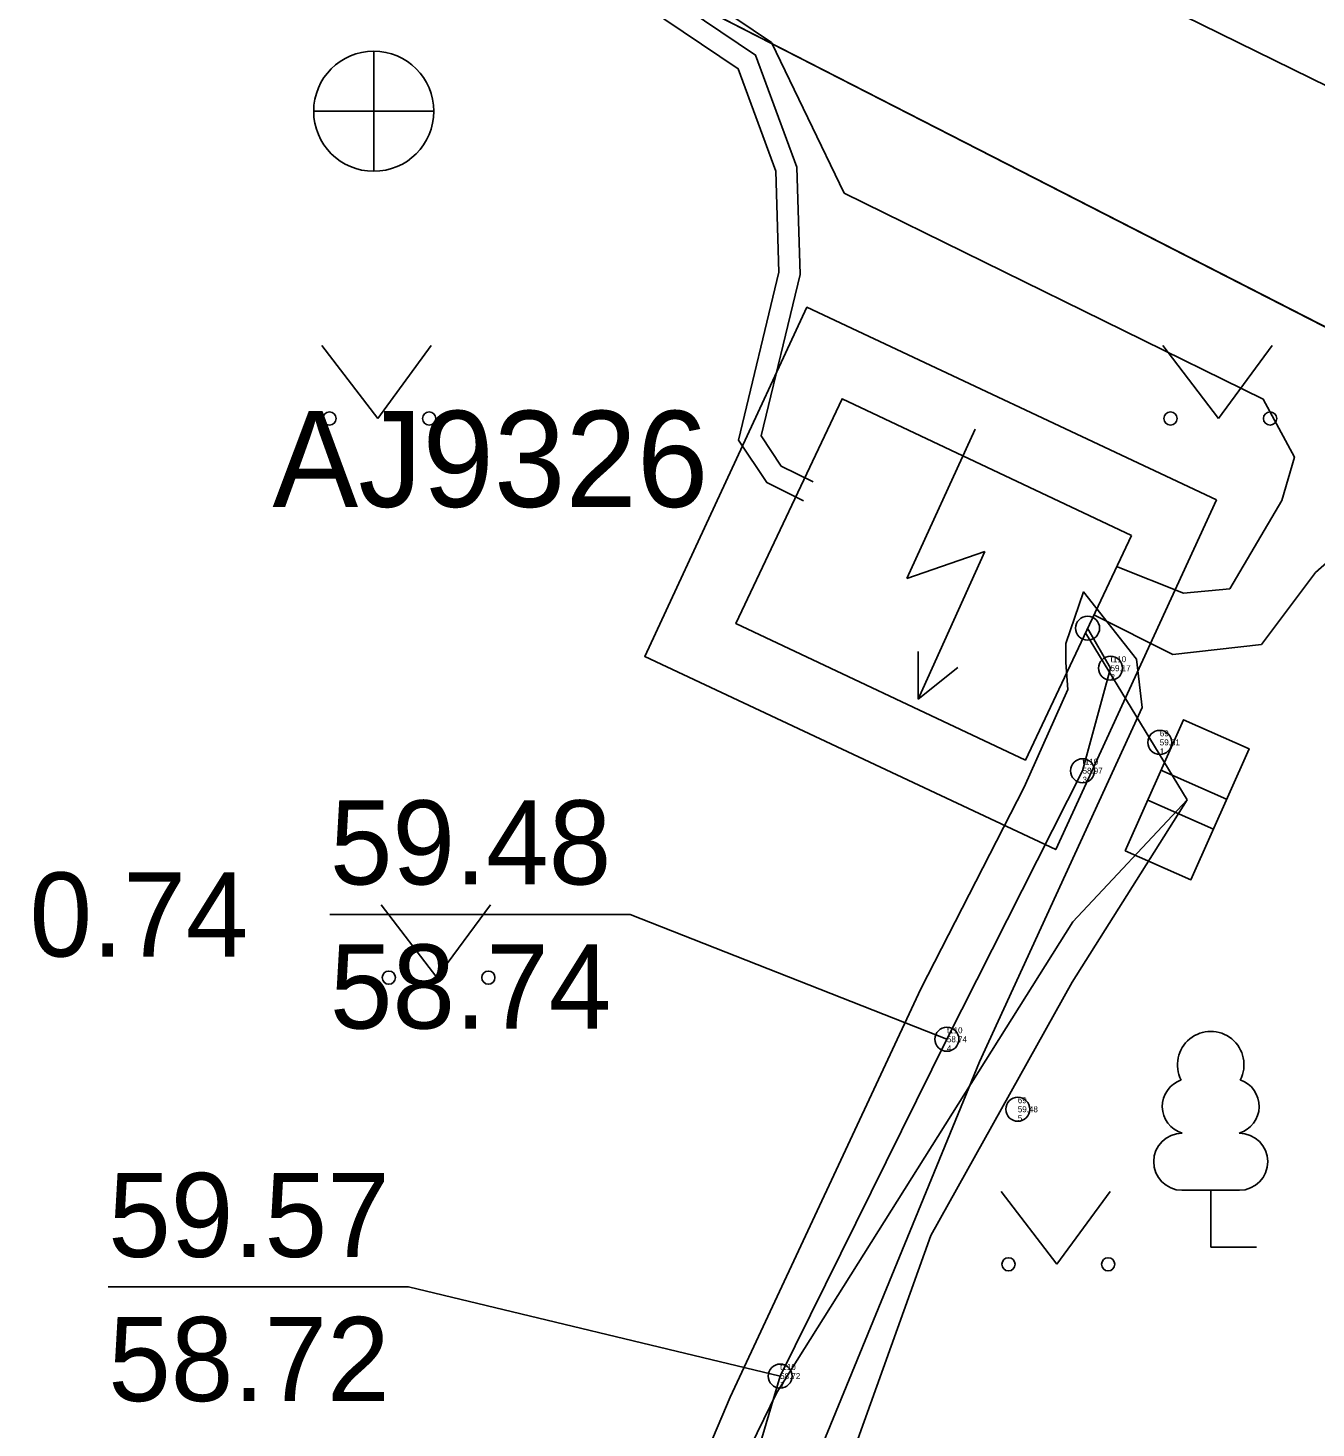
# Model space of a CAD drawing. Extents: x 635025 to 635136, y 6467970 to 6468131.
# Drawn here: x 635078.54 to 635089.26, y 6468090.85 to 6468102.51 of the extents above; entities that cross this region are included whole.
import ezdxf

# ---------------------------------------------------------------- set-up
doc = ezdxf.new("R2010")
doc.units = 0
for name, color, linetype in [('ELRAJATISMP', 7, 'Continuous'), ('HALJASTUS', 7, 'Continuous'), ('KKAEV', 7, 'Continuous'), ('KOORDPUNKT', 7, 'Continuous'), ('KPKAABEL', 7, 'Continuous'), ('MOOTKOOD', 7, 'Continuous'), ('MOOTKORG-EH2000', 7, 'Continuous'), ('MOOTMPUNKT', 7, 'Continuous'), ('MOOTNR', 7, 'Continuous'), ('MOOTPIIR', 7, 'Continuous'), ('MPKAABEL', 7, 'Continuous'), ('PIIR', 7, 'Continuous'), ('PUU', 7, 'Continuous'), ('RAJATIS', 7, 'Continuous'), ('TEE', 7, 'Continuous')]:
    doc.layers.add(name, color=color, linetype=linetype)

msp = doc.modelspace()

# ---------------------------------------------------------------- linework, layer by layer
at = {"layer": 'ELRAJATISMP'}
for p, q in [((635087.967, 6468096.33), (635088.513, 6468096.088)), ((635087.857, 6468096.081), (635088.403, 6468095.839))]:
    msp.add_line(p, q, dxfattribs=at)
msp.add_lwpolyline([(635087.67, 6468095.66), (635088.154, 6468096.751), (635088.7, 6468096.509), (635088.216, 6468095.418)], close=True, dxfattribs=at)
at = {"layer": 'HALJASTUS'}
for p, q in [((635080.983, 6468099.866), (635081.447, 6468099.259)), ((635081.447, 6468099.259), (635081.892, 6468099.866)), ((635087.983, 6468099.866), (635088.447, 6468099.259)), ((635088.447, 6468099.259), (635088.892, 6468099.866)), ((635081.476, 6468095.209), (635081.94, 6468094.603)), ((635081.94, 6468094.603), (635082.385, 6468095.209)), ((635086.636, 6468092.823), (635087.099, 6468092.216)), ((635087.099, 6468092.216), (635087.545, 6468092.823))]:
    msp.add_line(p, q, dxfattribs=at)
for centre in [(635081.046, 6468099.259), (635081.875, 6468099.259), (635088.046, 6468099.259), (635088.875, 6468099.259), (635081.539, 6468094.603), (635082.368, 6468094.603), (635086.698, 6468092.216), (635087.527, 6468092.216)]:
    msp.add_circle(centre, 0.055, dxfattribs=at)
at = {"layer": 'KKAEV'}
for p, q in [((635081.414, 6468101.318), (635081.414, 6468102.318)), ((635080.914, 6468101.818), (635081.914, 6468101.818))]:
    msp.add_line(p, q, dxfattribs=at)
msp.add_circle((635081.414, 6468101.818), 0.5, dxfattribs=at)
at = {"layer": 'KOORDPUNKT'}
for points in [[(635086.185, 6468094.09), (635083.549, 6468095.129), (635081.049, 6468095.129)], [(635084.797, 6468091.285), (635081.704, 6468092.027), (635079.204, 6468092.027)]]:
    msp.add_lwpolyline(points, dxfattribs=at)
at = {"layer": 'KPKAABEL'}
for points in [[(635085.071, 6468098.732), (635084.806, 6468098.863), (635084.64, 6468099.114), (635084.964, 6468100.459), (635084.936, 6468101.352), (635084.592, 6468102.285), (635083.309, 6468103.151), (635078.114, 6468105.167), (635069.394, 6468108.866)], [(635084.992, 6468098.574), (635084.685, 6468098.726), (635084.451, 6468099.08), (635084.787, 6468100.477), (635084.761, 6468101.318), (635084.446, 6468102.171), (635083.227, 6468102.994), (635078.048, 6468105.004), (635069.336, 6468108.699)]]:
    msp.add_lwpolyline(points, dxfattribs=at)
at = {"layer": 'MOOTMPUNKT'}
for centre in [(635087.356, 6468097.513), (635087.547, 6468097.18), (635087.957, 6468096.562), (635087.314, 6468096.326), (635086.185, 6468094.09), (635086.775, 6468093.507), (635084.797, 6468091.285)]:
    msp.add_circle(centre, 0.1, dxfattribs=at)
at = {"layer": 'MOOTPIIR'}
msp.add_lwpolyline([(635081.29, 6468083.815), (635084.381, 6468091.109), (635085.969, 6468094.509), (635086.828, 6468096.19), (635087.192, 6468097.003), (635087.174, 6468097.227), (635087.174, 6468097.386), (635087.323, 6468097.815), (635087.762, 6468097.255), (635087.809, 6468096.853), (635086.455, 6468093.902), (635082.27, 6468083.693)], dxfattribs=at)
at = {"layer": 'MPKAABEL'}
for points in [[(635087.598, 6468098.026), (635088.154, 6468097.806), (635088.54, 6468097.841), (635088.972, 6468098.575), (635089.078, 6468098.936), (635088.818, 6468099.421), (635085.331, 6468101.136), (635084.724, 6468102.389), (635083.384, 6468103.294), (635080.271, 6468104.502), (635078.175, 6468105.316), (635069.447, 6468109.018)], [(635087.408, 6468097.623), (635088.066, 6468097.295), (635088.803, 6468097.378), (635089.253, 6468097.976), (635089.743, 6468098.409), (635090.811, 6468098.458), (635091.986, 6468098.055), (635093.577, 6468097.307)], [(635062.561, 6468046.771), (635062.946, 6468046.652), (635064.247, 6468046.447), (635067.147, 6468045.412), (635067.939, 6468045.454), (635068.394, 6468045.872), (635070.064, 6468051.627), (635072.079, 6468060.641), (635074.416, 6468070.544), (635075.968, 6468075.783), (635076.688, 6468077.203), (635078.84, 6468079.75), (635080.568, 6468081.705), (635081.443, 6468083.117), (635084.231, 6468089.37), (635084.797, 6468091.285), (635086.185, 6468094.09), (635087.314, 6468096.326), (635087.547, 6468097.18), (635087.356, 6468097.513)], [(635062.561, 6468046.771), (635062.946, 6468046.652), (635064.247, 6468046.447), (635067.147, 6468045.412), (635067.939, 6468045.454), (635068.394, 6468045.872), (635070.064, 6468051.627), (635072.079, 6468060.641), (635074.416, 6468070.544), (635075.968, 6468075.783), (635076.688, 6468077.203), (635078.84, 6468079.75), (635080.568, 6468081.705), (635081.443, 6468083.117), (635084.231, 6468089.37), (635084.797, 6468091.285), (635086.185, 6468094.09), (635087.314, 6468096.326), (635087.547, 6468097.18), (635087.356, 6468097.513)], [(635087.338, 6468097.475), (635087.836, 6468096.658)], [(635087.836, 6468096.658), (635088.185, 6468096.085)], [(635071.84, 6468034.236), (635066.421, 6468036.028), (635065.551, 6468036.558), (635065.233, 6468037.285), (635069.169, 6468050.782), (635072.365, 6468063.993), (635075.545, 6468076.164), (635075.988, 6468077.407), (635079.75, 6468081.449), (635080.65, 6468082.693), (635084.77, 6468091.148), (635087.234, 6468095.069), (635088.185, 6468096.085)], [(635088.185, 6468096.085), (635087.228, 6468094.565), (635086.051, 6468092.455), (635081.081, 6468078.584), (635079.609, 6468074.131), (635077.64, 6468067.975), (635074.584, 6468059.516), (635071.817, 6468051.59), (635070.683, 6468048.364), (635070.65, 6468048.157), (635070.835, 6468046.916), (635071.255, 6468046.32), (635073.834, 6468045.37), (635075.618, 6468044.77)]]:
    msp.add_lwpolyline(points, dxfattribs=at)
at = {"layer": 'PIIR'}
for points in [[(635080.35, 6468113.13), (635078.29, 6468105.68), (635135.15, 6468076.55), (635135.86, 6468084.61)], [(635047.13, 6467987.48), (635097.18, 6467969.59), (635135.03, 6468075.16), (635135.15, 6468076.55), (635078.29, 6468105.68), (635063.04, 6468047.86)]]:
    msp.add_lwpolyline(points, close=True, dxfattribs=at)
at = {"layer": 'PUU'}
for p, q in [((635088.621, 6468092.833), (635088.141, 6468092.833)), ((635088.381, 6468092.358), (635088.381, 6468092.833)), ((635088.761, 6468092.358), (635088.381, 6468092.358))]:
    msp.add_line(p, q, dxfattribs=at)
for centre, radius, start, end in [((635088.381, 6468093.878), 0.277, 332.5799, 207.4201), ((635088.211, 6468093.531), 0.233, 109.0217, 253.1415), ((635088.551, 6468093.531), 0.233, 286.8508, 70.9859), ((635088.144, 6468093.07), 0.238, 90.0016, 269.3953), ((635088.618, 6468093.07), 0.238, 270.6047, 89.9984)]:
    msp.add_arc(centre, radius, start, end, dxfattribs=at)
at = {"layer": 'RAJATIS'}
for p, q in [((635086.421, 6468099.169), (635085.852, 6468097.926)), ((635085.852, 6468097.926), (635086.5, 6468098.151)), ((635086.5, 6468098.151), (635085.945, 6468096.922)), ((635085.945, 6468097.319), (635085.945, 6468096.922)), ((635085.945, 6468096.922), (635086.276, 6468097.186))]:
    msp.add_line(p, q, dxfattribs=at)
msp.add_lwpolyline([(635087.721, 6468098.286), (635085.312, 6468099.423), (635084.429, 6468097.551), (635086.838, 6468096.414), (635087.721, 6468098.286)], dxfattribs=at)
at = {"layer": 'TEE'}
for points in [[(635069.789, 6468110.002), (635072.347, 6468108.843), (635074.296, 6468108.988), (635078.188, 6468107.509), (635090.572, 6468101.428), (635092.289, 6468100.153), (635093.424, 6468098.708), (635093.792, 6468097.856)], [(635088.429, 6468098.582), (635085.019, 6468100.186), (635083.67, 6468097.277), (635087.091, 6468095.669), (635088.429, 6468098.582)]]:
    msp.add_lwpolyline(points, dxfattribs=at)

# ---------------------------------------------------------------- texts
at = {"layer": 'KOORDPUNKT'}
for s, p in [('59.48', (635081.049, 6468095.379)), ('0.74', (635078.549, 6468094.779)), ('58.74', (635081.049, 6468094.179)), ('59.57', (635079.204, 6468092.277)), ('58.72', (635079.204, 6468091.077))]:
    msp.add_text(s, height=0.7, dxfattribs=at).set_placement(p)
at = {"layer": 'MOOTKOOD'}
for s, p in [('t110', (635087.547, 6468097.23)), ('69', (635087.957, 6468096.612)), ('t110', (635087.314, 6468096.376)), ('t110', (635086.185, 6468094.14)), ('69', (635086.775, 6468093.557)), ('t110', (635084.797, 6468091.335))]:
    msp.add_text(s, height=0.05, dxfattribs=at).set_placement(p)
at = {"layer": 'MOOTKORG-EH2000'}
for s, p in [('59.17', (635087.547, 6468097.155)), ('59.61', (635087.957, 6468096.537)), ('58.97', (635087.314, 6468096.301)), ('58.74', (635086.185, 6468094.065)), ('59.48', (635086.775, 6468093.482)), ('58.72', (635084.797, 6468091.26))]:
    msp.add_text(s, height=0.05, dxfattribs=at).set_placement(p)
at = {"layer": 'MOOTNR'}
for s, p in [('2', (635087.547, 6468097.08)), ('1', (635087.957, 6468096.462)), ('3', (635087.314, 6468096.226)), ('4', (635086.185, 6468093.99)), ('5', (635086.775, 6468093.407)), ('7', (635084.797, 6468091.185))]:
    msp.add_text(s, height=0.05, dxfattribs=at).set_placement(p)
at = {"layer": 'RAJATIS'}
msp.add_text('AJ9326 ', height=0.8, rotation=359.996, dxfattribs=at).set_placement((635080.571, 6468098.523))

doc.saveas('drawing.dxf')
